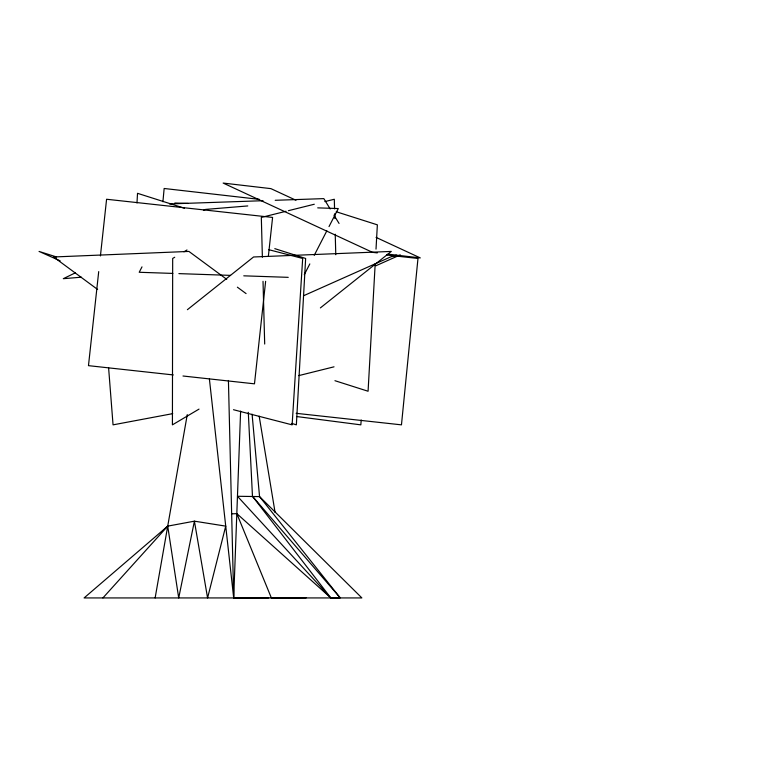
<?xml version="1.0" encoding="UTF-8"?>
<svg xmlns="http://www.w3.org/2000/svg" width="781" height="781" viewBox="0 0 781 781"><rect width="100%" height="100%" fill="white"/><g stroke="black" fill="none" stroke-linecap="round" stroke-linejoin="round"><path stroke-width="1.17" d="M240.616 411.099L233.695 597.934L268.752 597.855M136.987 202.962L137.524 193.317L184.375 208.215M375.192 263.705L368.076 391.242L334.942 380.698M376.012 249.129L377.36 224.84L336.23 211.749M361.203 420.002L360.842 424.854L296.829 416.556M162.917 201.752L164.147 188.485L259.38 199.36M98.709 271.603L88.478 365.654L173.294 374.939M100.417 255.924L106.587 199.253L272.589 217.43L268.391 256.012M265.628 281.336L254.479 383.832L182.988 376.003M155.136 597.934L187.264 414.613M141.996 266.868L139.213 272.276L172.865 273.418M304.317 274.619L309.823 263.919M314.226 255.358L326.839 230.834M329.016 226.588L338.29 208.556L317.711 207.863M102.907 597.934L167.72 526.13L194.41 521.171L225.729 526.13L207.58 597.934L194.41 521.171L178.712 597.934L167.72 526.13L84.104 597.934L361.886 597.934L259.556 496.599L252.087 414.184M187.391 309.696L253.561 256.978L391.281 251.423L320.386 307.899M174.729 257.242L172.679 258.452L172.416 424.854L199.018 409.107M183.935 251.794L187.001 249.969M75.22 272.891L63.3 278.69L81.37 277.196M203.431 210.47L205.608 209.415L247.772 205.94M303.936 295.579L390.539 256.978L396.397 255.123M375.866 265.774L400.292 254.889M286.041 211.27L261.323 217.43L262.377 257.222M288.394 210.685L314.294 204.241M324.886 201.596L334.307 199.253L334.561 208.898M298.713 375.622L334.024 366.826M172.738 413.637L113.05 424.854L108.598 367.773M231.654 513.859L236.819 513.625L330.861 597.934L340.086 597.699L259.556 496.599L237.463 496.277L330.861 597.934L252.468 496.277L248.29 412.309M169.467 203.929L263.06 200.707M275.215 200.297L323.832 198.618L330.178 208.957M289.204 597.934L306.162 597.855M334.043 597.719L340.086 597.699L334.063 597.719L340.086 597.699L252.468 496.277M294.281 597.855L271.378 597.934L236.819 513.625M174.846 203.001L188.162 203.451M178.878 273.623L230.551 275.381M243.77 275.83L288.238 277.343M386.507 255.006L417.981 258.452L401.463 424.854L296.145 413.315M377.291 252.898L372.517 252.341L223.151 183.066L270.909 188.631L295.989 200.258M388.04 254.147L420.276 257.906L376.061 237.395M268.674 249.666L302.677 258.452L292.123 424.854L233.49 409.713M56.574 256.978L39.05 251.423L60.147 260.825M274.795 248.641L305.644 258.452L296.36 424.854L291.782 423.4M226.734 279.334L188.904 251.423L53.586 256.978L97.605 289.458M237.375 287.183L246.074 293.597M333.985 215.166L339.061 223.434M259.175 416.166L275.088 512.463M209.396 378.97L233.695 597.934L228.423 380.474M334.688 213.721L334.815 218.543M335.234 234.222L335.781 254.723M263.021 281.336L264.691 344.04"/></g></svg>
